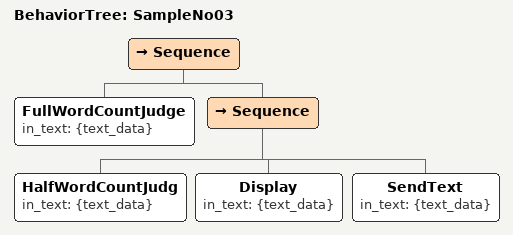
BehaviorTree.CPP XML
<?xml version="1.0" encoding="UTF-8"?>
<root BTCPP_format="4">
  <BehaviorTree ID="SampleNo03">
    <Sequence>
      <FullWordCountJudge in_text="{text_data}"/>
      <Sequence>
        <HalfWordCountJudg in_text="{text_data}"/>
        <Display in_text="{text_data}"/>
        <SendText in_text="{text_data}"/>
      </Sequence>
    </Sequence>
  </BehaviorTree>

</root>
